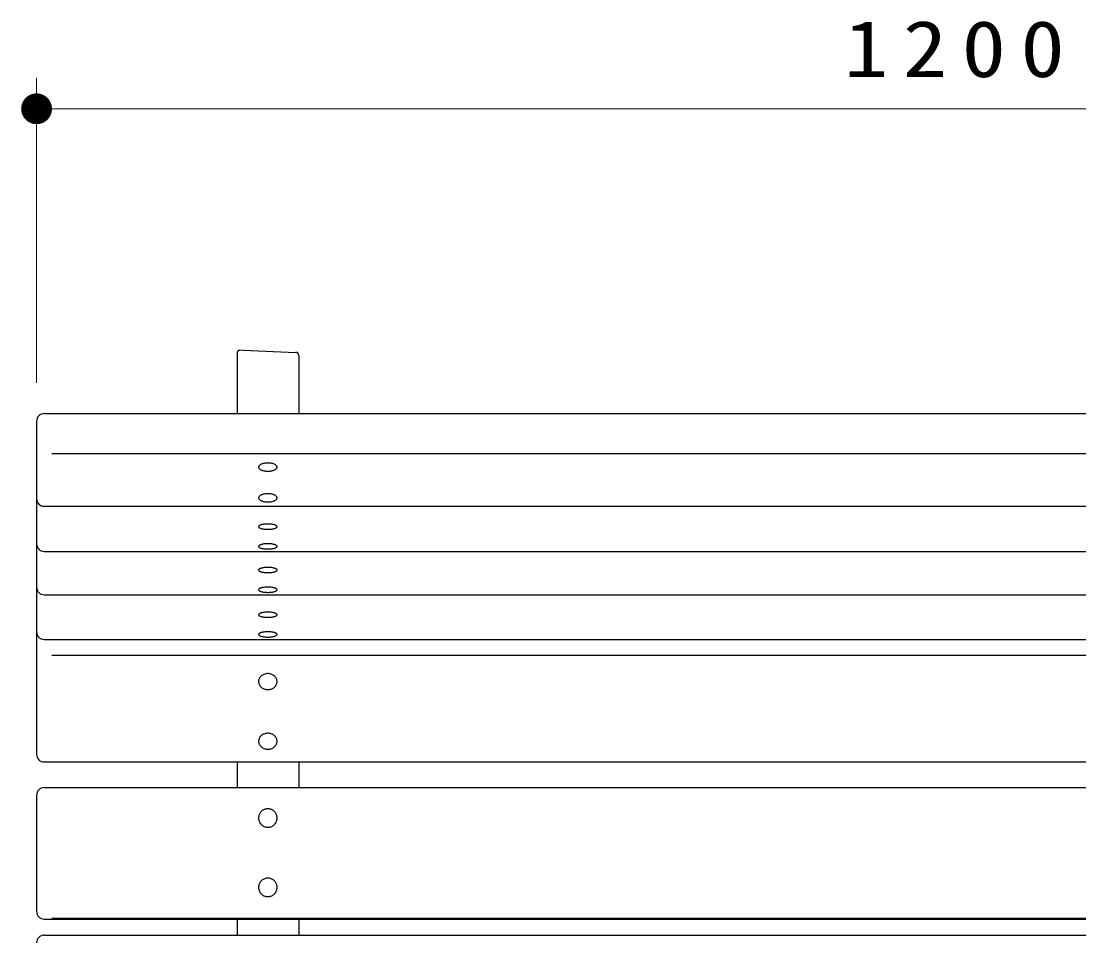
# Model space of a CAD drawing. Units: millimetres on the paper, scale 1:20. Extents: x -365 to 10, y -38 to 257.
# Drawn here: x -283.72 to -249.42, y 197.11 to 227.01 of the extents above; entities that cross this region are included whole.
import ezdxf

# ---------------------------------------------------------------- set-up
doc = ezdxf.new("R2010")
doc.units = ezdxf.units.MM
doc.layers.add('LY_1', color=4, linetype='Continuous', lineweight=25)
doc.styles.add('ＭＳ ゴシック', font='')
doc.styles.get('ＭＳ ゴシック').set_extended_font_data('MS Gothic')

# ---------------------------------------------------------------- blocks, each defined once
blk = doc.blocks.new('filled_dot')
at = {"color": 0, "linetype": 'Continuous', "lineweight": -2, "const_width": 1.25}
blk.add_lwpolyline([(-0.625, 0, 1), (0.625, 0, 1)], format="xyb", close=True, dxfattribs=at)

msp = doc.modelspace()

# ---------------------------------------------------------------- linework, layer by layer
at = {"layer": 'LY_1', "color": 7, "lineweight": 13}
for p, q in [((-283.217, 215.284), (-283.217, 225.17)), ((-283.217, 224.17), (-223.217, 224.17))]:
    msp.add_line(p, q, dxfattribs=at)
at = {"layer": 'LY_1'}
for p, q in [((-276.717, 216.233), (-276.717, 214.284)), ((-276.517, 216.338), (-276.621, 216.333)), ((-276.517, 216.338), (-274.813, 216.269)), ((-274.717, 216.169), (-274.717, 214.284)), ((-283.217, 214.034), (-283.217, 203.23)), ((-282.967, 214.284), (-223.467, 214.284)), ((-282.967, 211.275), (-223.467, 211.275)), ((-282.967, 209.812), (-223.467, 209.812)), ((-282.967, 208.405), (-223.467, 208.405)), ((-282.967, 206.955), (-223.467, 206.955)), ((-282.967, 202.98), (-223.467, 202.98)), ((-276.717, 202.98), (-276.717, 202.151)), ((-274.717, 202.98), (-274.717, 202.151)), ((-282.967, 202.151), (-223.467, 202.151)), ((-283.217, 201.901), (-283.217, 198.134)), ((-282.967, 197.884), (-223.467, 197.884)), ((-276.717, 197.884), (-276.717, 197.363)), ((-274.717, 197.884), (-274.717, 197.363)), ((-282.967, 197.363), (-223.467, 197.363))]:
    msp.add_line(p, q, dxfattribs=at)
at = {"layer": 'LY_1', "color": 7}
for p, q in [((-282.717, 212.99), (-223.717, 212.99)), ((-282.717, 206.449), (-223.717, 206.449)), ((-282.717, 197.913), (-223.717, 197.913))]:
    msp.add_line(p, q, dxfattribs=at)
at = {"layer": 'LY_1'}
for points in [[(-275.417, 212.547), (-275.418, 212.559), (-275.422, 212.57), (-275.428, 212.581), (-275.435, 212.592), (-275.445, 212.603), (-275.458, 212.613), (-275.472, 212.623), (-275.488, 212.632), (-275.505, 212.641), (-275.525, 212.649), (-275.545, 212.656), (-275.567, 212.662), (-275.591, 212.668), (-275.615, 212.672), (-275.64, 212.675), (-275.665, 212.678), (-275.691, 212.679), (-275.717, 212.68), (-275.744, 212.679), (-275.769, 212.678), (-275.795, 212.675), (-275.82, 212.672), (-275.844, 212.668), (-275.867, 212.662), (-275.889, 212.656), (-275.91, 212.649), (-275.93, 212.641), (-275.947, 212.632), (-275.963, 212.623), (-275.977, 212.613), (-275.989, 212.603), (-275.999, 212.592), (-276.007, 212.581), (-276.013, 212.57), (-276.016, 212.559), (-276.017, 212.547), (-276.016, 212.535), (-276.013, 212.524), (-276.007, 212.512), (-275.999, 212.501), (-275.989, 212.491), (-275.977, 212.48), (-275.963, 212.471), (-275.947, 212.461), (-275.93, 212.453), (-275.91, 212.445), (-275.889, 212.438), (-275.867, 212.432), (-275.844, 212.426), (-275.82, 212.422), (-275.795, 212.418), (-275.769, 212.416), (-275.744, 212.414), (-275.717, 212.414), (-275.691, 212.414), (-275.665, 212.416), (-275.64, 212.418), (-275.615, 212.422), (-275.591, 212.426), (-275.567, 212.432), (-275.545, 212.438), (-275.525, 212.445), (-275.505, 212.453), (-275.488, 212.461), (-275.472, 212.471), (-275.458, 212.48), (-275.445, 212.491), (-275.435, 212.501), (-275.428, 212.512), (-275.422, 212.524), (-275.418, 212.535)], [(-275.417, 211.549), (-275.418, 211.561), (-275.422, 211.572), (-275.428, 211.583), (-275.435, 211.595), (-275.445, 211.605), (-275.458, 211.616), (-275.472, 211.625), (-275.488, 211.635), (-275.505, 211.643), (-275.525, 211.651), (-275.545, 211.658), (-275.567, 211.664), (-275.591, 211.67), (-275.615, 211.674), (-275.64, 211.678), (-275.665, 211.68), (-275.691, 211.682), (-275.717, 211.682), (-275.744, 211.682), (-275.769, 211.68), (-275.795, 211.678), (-275.82, 211.674), (-275.844, 211.67), (-275.867, 211.664), (-275.889, 211.658), (-275.91, 211.651), (-275.93, 211.643), (-275.947, 211.635), (-275.963, 211.625), (-275.977, 211.616), (-275.989, 211.605), (-275.999, 211.595), (-276.007, 211.583), (-276.013, 211.572), (-276.016, 211.561), (-276.017, 211.549), (-276.016, 211.537), (-276.013, 211.526), (-276.007, 211.515), (-275.999, 211.504), (-275.989, 211.493), (-275.977, 211.482), (-275.963, 211.473), (-275.947, 211.463), (-275.93, 211.455), (-275.91, 211.447), (-275.889, 211.44), (-275.867, 211.434), (-275.844, 211.428), (-275.82, 211.424), (-275.795, 211.42), (-275.769, 211.418), (-275.744, 211.416), (-275.717, 211.416), (-275.691, 211.416), (-275.665, 211.418), (-275.64, 211.42), (-275.615, 211.424), (-275.591, 211.428), (-275.567, 211.434), (-275.545, 211.44), (-275.525, 211.447), (-275.505, 211.455), (-275.488, 211.463), (-275.472, 211.473), (-275.458, 211.482), (-275.445, 211.493), (-275.435, 211.504), (-275.428, 211.515), (-275.422, 211.526), (-275.418, 211.537)], [(-275.417, 210.614), (-275.418, 210.621), (-275.422, 210.629), (-275.428, 210.636), (-275.435, 210.643), (-275.445, 210.65), (-275.458, 210.657), (-275.472, 210.663), (-275.488, 210.669), (-275.505, 210.674), (-275.525, 210.679), (-275.545, 210.684), (-275.567, 210.688), (-275.591, 210.691), (-275.615, 210.694), (-275.64, 210.696), (-275.665, 210.698), (-275.691, 210.699), (-275.717, 210.699), (-275.744, 210.699), (-275.769, 210.698), (-275.795, 210.696), (-275.82, 210.694), (-275.844, 210.691), (-275.867, 210.688), (-275.889, 210.684), (-275.91, 210.679), (-275.93, 210.674), (-275.947, 210.669), (-275.963, 210.663), (-275.977, 210.657), (-275.989, 210.65), (-275.999, 210.643), (-276.007, 210.636), (-276.013, 210.629), (-276.016, 210.621), (-276.017, 210.614), (-276.016, 210.607), (-276.013, 210.599), (-276.007, 210.592), (-275.999, 210.585), (-275.989, 210.578), (-275.977, 210.571), (-275.963, 210.565), (-275.947, 210.559), (-275.93, 210.554), (-275.91, 210.549), (-275.889, 210.544), (-275.867, 210.54), (-275.844, 210.537), (-275.82, 210.534), (-275.795, 210.532), (-275.769, 210.53), (-275.744, 210.529), (-275.717, 210.529), (-275.691, 210.529), (-275.665, 210.53), (-275.64, 210.532), (-275.615, 210.534), (-275.591, 210.537), (-275.567, 210.54), (-275.545, 210.544), (-275.525, 210.549), (-275.505, 210.554), (-275.488, 210.559), (-275.472, 210.565), (-275.458, 210.571), (-275.445, 210.578), (-275.435, 210.585), (-275.428, 210.592), (-275.422, 210.599), (-275.418, 210.607)], [(-275.417, 209.974), (-275.418, 209.982), (-275.422, 209.989), (-275.428, 209.997), (-275.435, 210.004), (-275.445, 210.011), (-275.458, 210.017), (-275.472, 210.023), (-275.488, 210.029), (-275.505, 210.035), (-275.525, 210.04), (-275.545, 210.044), (-275.567, 210.048), (-275.591, 210.052), (-275.615, 210.055), (-275.64, 210.057), (-275.665, 210.058), (-275.691, 210.059), (-275.717, 210.06), (-275.744, 210.059), (-275.769, 210.058), (-275.795, 210.057), (-275.82, 210.055), (-275.844, 210.052), (-275.867, 210.048), (-275.889, 210.044), (-275.91, 210.04), (-275.93, 210.035), (-275.947, 210.029), (-275.963, 210.023), (-275.977, 210.017), (-275.989, 210.011), (-275.999, 210.004), (-276.007, 209.997), (-276.013, 209.989), (-276.016, 209.982), (-276.017, 209.974), (-276.016, 209.967), (-276.013, 209.96), (-276.007, 209.952), (-275.999, 209.945), (-275.989, 209.938), (-275.977, 209.932), (-275.963, 209.926), (-275.947, 209.92), (-275.93, 209.914), (-275.91, 209.909), (-275.889, 209.905), (-275.867, 209.901), (-275.844, 209.897), (-275.82, 209.894), (-275.795, 209.892), (-275.769, 209.891), (-275.744, 209.89), (-275.717, 209.889), (-275.691, 209.89), (-275.665, 209.891), (-275.64, 209.892), (-275.615, 209.894), (-275.591, 209.897), (-275.567, 209.901), (-275.545, 209.905), (-275.525, 209.909), (-275.505, 209.914), (-275.488, 209.92), (-275.472, 209.926), (-275.458, 209.932), (-275.445, 209.938), (-275.435, 209.945), (-275.428, 209.952), (-275.422, 209.96), (-275.418, 209.967)], [(-275.417, 209.207), (-275.418, 209.214), (-275.422, 209.222), (-275.428, 209.229), (-275.435, 209.236), (-275.445, 209.243), (-275.458, 209.25), (-275.472, 209.256), (-275.488, 209.262), (-275.505, 209.267), (-275.525, 209.272), (-275.545, 209.277), (-275.567, 209.281), (-275.591, 209.284), (-275.615, 209.287), (-275.64, 209.289), (-275.665, 209.291), (-275.691, 209.292), (-275.717, 209.292), (-275.744, 209.292), (-275.769, 209.291), (-275.795, 209.289), (-275.82, 209.287), (-275.844, 209.284), (-275.867, 209.281), (-275.889, 209.277), (-275.91, 209.272), (-275.93, 209.267), (-275.947, 209.262), (-275.963, 209.256), (-275.977, 209.25), (-275.989, 209.243), (-275.999, 209.236), (-276.007, 209.229), (-276.013, 209.222), (-276.016, 209.214), (-276.017, 209.207), (-276.016, 209.2), (-276.013, 209.192), (-276.007, 209.185), (-275.999, 209.178), (-275.989, 209.171), (-275.977, 209.164), (-275.963, 209.158), (-275.947, 209.152), (-275.93, 209.147), (-275.91, 209.142), (-275.889, 209.137), (-275.867, 209.133), (-275.844, 209.13), (-275.82, 209.127), (-275.795, 209.125), (-275.769, 209.123), (-275.744, 209.122), (-275.717, 209.122), (-275.691, 209.122), (-275.665, 209.123), (-275.64, 209.125), (-275.615, 209.127), (-275.591, 209.13), (-275.567, 209.133), (-275.545, 209.137), (-275.525, 209.142), (-275.505, 209.147), (-275.488, 209.152), (-275.472, 209.158), (-275.458, 209.164), (-275.445, 209.171), (-275.435, 209.178), (-275.428, 209.185), (-275.422, 209.192), (-275.418, 209.2)], [(-275.417, 208.568), (-275.418, 208.575), (-275.422, 208.582), (-275.428, 208.59), (-275.435, 208.597), (-275.445, 208.604), (-275.458, 208.61), (-275.472, 208.616), (-275.488, 208.622), (-275.505, 208.628), (-275.525, 208.633), (-275.545, 208.637), (-275.567, 208.641), (-275.591, 208.645), (-275.615, 208.648), (-275.64, 208.65), (-275.665, 208.652), (-275.691, 208.652), (-275.717, 208.653), (-275.744, 208.652), (-275.769, 208.652), (-275.795, 208.65), (-275.82, 208.648), (-275.844, 208.645), (-275.867, 208.641), (-275.889, 208.637), (-275.91, 208.633), (-275.93, 208.628), (-275.947, 208.622), (-275.963, 208.616), (-275.977, 208.61), (-275.989, 208.604), (-275.999, 208.597), (-276.007, 208.59), (-276.013, 208.582), (-276.016, 208.575), (-276.017, 208.568), (-276.016, 208.56), (-276.013, 208.553), (-276.007, 208.545), (-275.999, 208.538), (-275.989, 208.531), (-275.977, 208.525), (-275.963, 208.519), (-275.947, 208.513), (-275.93, 208.507), (-275.91, 208.502), (-275.889, 208.498), (-275.867, 208.494), (-275.844, 208.49), (-275.82, 208.487), (-275.795, 208.485), (-275.769, 208.484), (-275.744, 208.483), (-275.717, 208.482), (-275.691, 208.483), (-275.665, 208.484), (-275.64, 208.485), (-275.615, 208.487), (-275.591, 208.49), (-275.567, 208.494), (-275.545, 208.498), (-275.525, 208.502), (-275.505, 208.507), (-275.488, 208.513), (-275.472, 208.519), (-275.458, 208.525), (-275.445, 208.531), (-275.435, 208.538), (-275.428, 208.545), (-275.422, 208.553), (-275.418, 208.56)], [(-275.417, 207.757), (-275.418, 207.765), (-275.422, 207.772), (-275.428, 207.78), (-275.435, 207.787), (-275.445, 207.794), (-275.458, 207.8), (-275.472, 207.806), (-275.488, 207.812), (-275.505, 207.818), (-275.525, 207.823), (-275.545, 207.827), (-275.567, 207.831), (-275.591, 207.835), (-275.615, 207.838), (-275.64, 207.84), (-275.665, 207.841), (-275.691, 207.842), (-275.717, 207.843), (-275.744, 207.842), (-275.769, 207.841), (-275.795, 207.84), (-275.82, 207.838), (-275.844, 207.835), (-275.867, 207.831), (-275.889, 207.827), (-275.91, 207.823), (-275.93, 207.818), (-275.947, 207.812), (-275.963, 207.806), (-275.977, 207.8), (-275.989, 207.794), (-275.999, 207.787), (-276.007, 207.78), (-276.013, 207.772), (-276.016, 207.765), (-276.017, 207.757), (-276.016, 207.75), (-276.013, 207.743), (-276.007, 207.735), (-275.999, 207.728), (-275.989, 207.721), (-275.977, 207.715), (-275.963, 207.709), (-275.947, 207.703), (-275.93, 207.697), (-275.91, 207.692), (-275.889, 207.688), (-275.867, 207.684), (-275.844, 207.68), (-275.82, 207.677), (-275.795, 207.675), (-275.769, 207.674), (-275.744, 207.673), (-275.717, 207.672), (-275.691, 207.673), (-275.665, 207.674), (-275.64, 207.675), (-275.615, 207.677), (-275.591, 207.68), (-275.567, 207.684), (-275.545, 207.688), (-275.525, 207.692), (-275.505, 207.697), (-275.488, 207.703), (-275.472, 207.709), (-275.458, 207.715), (-275.445, 207.721), (-275.435, 207.728), (-275.428, 207.735), (-275.422, 207.743), (-275.418, 207.75)], [(-275.417, 207.118), (-275.418, 207.125), (-275.422, 207.133), (-275.428, 207.14), (-275.435, 207.147), (-275.445, 207.154), (-275.458, 207.161), (-275.472, 207.167), (-275.488, 207.173), (-275.505, 207.178), (-275.525, 207.183), (-275.545, 207.188), (-275.567, 207.192), (-275.591, 207.195), (-275.615, 207.198), (-275.64, 207.2), (-275.665, 207.202), (-275.691, 207.203), (-275.717, 207.203), (-275.744, 207.203), (-275.769, 207.202), (-275.795, 207.2), (-275.82, 207.198), (-275.844, 207.195), (-275.867, 207.192), (-275.889, 207.188), (-275.91, 207.183), (-275.93, 207.178), (-275.947, 207.173), (-275.963, 207.167), (-275.977, 207.161), (-275.989, 207.154), (-275.999, 207.147), (-276.007, 207.14), (-276.013, 207.133), (-276.016, 207.125), (-276.017, 207.118), (-276.016, 207.111), (-276.013, 207.103), (-276.007, 207.096), (-275.999, 207.089), (-275.989, 207.082), (-275.977, 207.075), (-275.963, 207.069), (-275.947, 207.063), (-275.93, 207.058), (-275.91, 207.053), (-275.889, 207.048), (-275.867, 207.044), (-275.844, 207.041), (-275.82, 207.038), (-275.795, 207.036), (-275.769, 207.034), (-275.744, 207.033), (-275.717, 207.033), (-275.691, 207.033), (-275.665, 207.034), (-275.64, 207.036), (-275.615, 207.038), (-275.591, 207.041), (-275.567, 207.044), (-275.545, 207.048), (-275.525, 207.053), (-275.505, 207.058), (-275.488, 207.063), (-275.472, 207.069), (-275.458, 207.075), (-275.445, 207.082), (-275.435, 207.089), (-275.428, 207.096), (-275.422, 207.103), (-275.418, 207.111)], [(-275.417, 205.589), (-275.418, 205.611), (-275.422, 205.634), (-275.428, 205.656), (-275.435, 205.677), (-275.445, 205.698), (-275.458, 205.718), (-275.472, 205.737), (-275.488, 205.755), (-275.505, 205.771), (-275.525, 205.786), (-275.545, 205.8), (-275.567, 205.812), (-275.591, 205.823), (-275.615, 205.831), (-275.64, 205.838), (-275.665, 205.843), (-275.691, 205.846), (-275.717, 205.847), (-275.744, 205.846), (-275.769, 205.843), (-275.795, 205.838), (-275.82, 205.831), (-275.844, 205.823), (-275.867, 205.812), (-275.889, 205.8), (-275.91, 205.786), (-275.93, 205.771), (-275.947, 205.755), (-275.963, 205.737), (-275.977, 205.718), (-275.989, 205.698), (-275.999, 205.677), (-276.007, 205.656), (-276.013, 205.634), (-276.016, 205.611), (-276.017, 205.589), (-276.016, 205.566), (-276.013, 205.544), (-276.007, 205.522), (-275.999, 205.501), (-275.989, 205.48), (-275.977, 205.46), (-275.963, 205.441), (-275.947, 205.423), (-275.93, 205.406), (-275.91, 205.391), (-275.889, 205.378), (-275.867, 205.366), (-275.844, 205.355), (-275.82, 205.347), (-275.795, 205.34), (-275.769, 205.335), (-275.744, 205.332), (-275.717, 205.331), (-275.691, 205.332), (-275.665, 205.335), (-275.64, 205.34), (-275.615, 205.347), (-275.591, 205.355), (-275.567, 205.366), (-275.545, 205.378), (-275.525, 205.391), (-275.505, 205.406), (-275.488, 205.423), (-275.472, 205.441), (-275.458, 205.46), (-275.445, 205.48), (-275.435, 205.501), (-275.428, 205.522), (-275.422, 205.544), (-275.418, 205.566)], [(-275.417, 203.654), (-275.418, 203.677), (-275.422, 203.699), (-275.428, 203.721), (-275.435, 203.743), (-275.445, 203.763), (-275.458, 203.783), (-275.472, 203.802), (-275.488, 203.82), (-275.505, 203.837), (-275.525, 203.852), (-275.545, 203.866), (-275.567, 203.878), (-275.591, 203.888), (-275.615, 203.897), (-275.64, 203.904), (-275.665, 203.908), (-275.691, 203.911), (-275.717, 203.912), (-275.744, 203.911), (-275.769, 203.908), (-275.795, 203.904), (-275.82, 203.897), (-275.844, 203.888), (-275.867, 203.878), (-275.889, 203.866), (-275.91, 203.852), (-275.93, 203.837), (-275.947, 203.82), (-275.963, 203.802), (-275.977, 203.783), (-275.989, 203.763), (-275.999, 203.743), (-276.007, 203.721), (-276.013, 203.699), (-276.016, 203.677), (-276.017, 203.654), (-276.016, 203.632), (-276.013, 203.61), (-276.007, 203.588), (-275.999, 203.566), (-275.989, 203.545), (-275.977, 203.525), (-275.963, 203.506), (-275.947, 203.489), (-275.93, 203.472), (-275.91, 203.457), (-275.889, 203.443), (-275.867, 203.431), (-275.844, 203.421), (-275.82, 203.412), (-275.795, 203.405), (-275.769, 203.4), (-275.744, 203.397), (-275.717, 203.397), (-275.691, 203.397), (-275.665, 203.4), (-275.64, 203.405), (-275.615, 203.412), (-275.591, 203.421), (-275.567, 203.431), (-275.545, 203.443), (-275.525, 203.457), (-275.505, 203.472), (-275.488, 203.489), (-275.472, 203.506), (-275.458, 203.525), (-275.445, 203.545), (-275.435, 203.566), (-275.428, 203.588), (-275.422, 203.61), (-275.418, 203.632)], [(-275.417, 201.162), (-275.418, 201.188), (-275.422, 201.214), (-275.428, 201.239), (-275.435, 201.264), (-275.445, 201.289), (-275.458, 201.312), (-275.472, 201.334), (-275.488, 201.355), (-275.505, 201.374), (-275.525, 201.392), (-275.545, 201.407), (-275.567, 201.422), (-275.591, 201.434), (-275.615, 201.444), (-275.64, 201.452), (-275.665, 201.457), (-275.691, 201.461), (-275.717, 201.462), (-275.744, 201.461), (-275.769, 201.457), (-275.795, 201.452), (-275.82, 201.444), (-275.844, 201.434), (-275.867, 201.422), (-275.889, 201.407), (-275.91, 201.392), (-275.93, 201.374), (-275.947, 201.355), (-275.963, 201.334), (-275.977, 201.312), (-275.989, 201.289), (-275.999, 201.264), (-276.007, 201.239), (-276.013, 201.214), (-276.016, 201.188), (-276.017, 201.162), (-276.016, 201.136), (-276.013, 201.11), (-276.007, 201.084), (-275.999, 201.059), (-275.989, 201.035), (-275.977, 201.012), (-275.963, 200.99), (-275.947, 200.969), (-275.93, 200.95), (-275.91, 200.932), (-275.889, 200.916), (-275.867, 200.902), (-275.844, 200.89), (-275.82, 200.88), (-275.795, 200.872), (-275.769, 200.866), (-275.744, 200.863), (-275.717, 200.862), (-275.691, 200.863), (-275.665, 200.866), (-275.64, 200.872), (-275.615, 200.88), (-275.591, 200.89), (-275.567, 200.902), (-275.545, 200.916), (-275.525, 200.932), (-275.505, 200.95), (-275.488, 200.969), (-275.472, 200.99), (-275.458, 201.012), (-275.445, 201.035), (-275.435, 201.059), (-275.428, 201.084), (-275.422, 201.11), (-275.418, 201.136)], [(-275.417, 198.912), (-275.418, 198.938), (-275.422, 198.964), (-275.428, 198.99), (-275.435, 199.015), (-275.445, 199.039), (-275.458, 199.062), (-275.472, 199.084), (-275.488, 199.105), (-275.505, 199.124), (-275.525, 199.142), (-275.545, 199.158), (-275.567, 199.172), (-275.591, 199.184), (-275.615, 199.194), (-275.64, 199.202), (-275.665, 199.208), (-275.691, 199.211), (-275.717, 199.212), (-275.744, 199.211), (-275.769, 199.208), (-275.795, 199.202), (-275.82, 199.194), (-275.844, 199.184), (-275.867, 199.172), (-275.889, 199.158), (-275.91, 199.142), (-275.93, 199.124), (-275.947, 199.105), (-275.963, 199.084), (-275.977, 199.062), (-275.989, 199.039), (-275.999, 199.015), (-276.007, 198.99), (-276.013, 198.964), (-276.016, 198.938), (-276.017, 198.912), (-276.016, 198.886), (-276.013, 198.86), (-276.007, 198.835), (-275.999, 198.81), (-275.989, 198.786), (-275.977, 198.762), (-275.963, 198.74), (-275.947, 198.72), (-275.93, 198.7), (-275.91, 198.683), (-275.889, 198.667), (-275.867, 198.653), (-275.844, 198.64), (-275.82, 198.63), (-275.795, 198.623), (-275.769, 198.617), (-275.744, 198.614), (-275.717, 198.612), (-275.691, 198.614), (-275.665, 198.617), (-275.64, 198.623), (-275.615, 198.63), (-275.591, 198.64), (-275.567, 198.653), (-275.545, 198.667), (-275.525, 198.683), (-275.505, 198.7), (-275.488, 198.72), (-275.472, 198.74), (-275.458, 198.762), (-275.445, 198.786), (-275.435, 198.81), (-275.428, 198.835), (-275.422, 198.86), (-275.418, 198.886)]]:
    msp.add_lwpolyline(points, close=True, dxfattribs=at)
for centre, radius, start, end in [((-276.617, 216.233), 0.1, 92.2906, 180), ((-274.817, 216.169), 0.1, 360, 87.7094), ((-282.967, 214.034), 0.25, 90, 180), ((-282.967, 211.525), 0.25, 180, 270), ((-282.967, 210.062), 0.25, 180, 270), ((-282.967, 208.655), 0.25, 180, 270), ((-282.967, 207.205), 0.25, 180, 270), ((-282.967, 203.23), 0.25, 180, 270), ((-282.967, 201.901), 0.25, 90, 180), ((-282.967, 198.134), 0.25, 180, 270), ((-282.967, 197.113), 0.25, 90, 180)]:
    msp.add_arc(centre, radius, start, end, dxfattribs=at)

# ---------------------------------------------------------------- block references
at = {"layer": 'LY_1', "color": 7, "lineweight": 13, "xscale": 0.4, "yscale": 0.4}
msp.add_blockref('filled_dot', (-283.217, 224.17), dxfattribs=at)

# ---------------------------------------------------------------- texts
at = {"layer": 'LY_1', "color": 7, "insert": (-253.217, 225.17), "char_height": 1.833, "attachment_point": 8, "style": 'ＭＳ ゴシック'}
msp.add_mtext('\\T1.33;\\W1.15;1200', dxfattribs=at)

doc.saveas('drawing.dxf')
